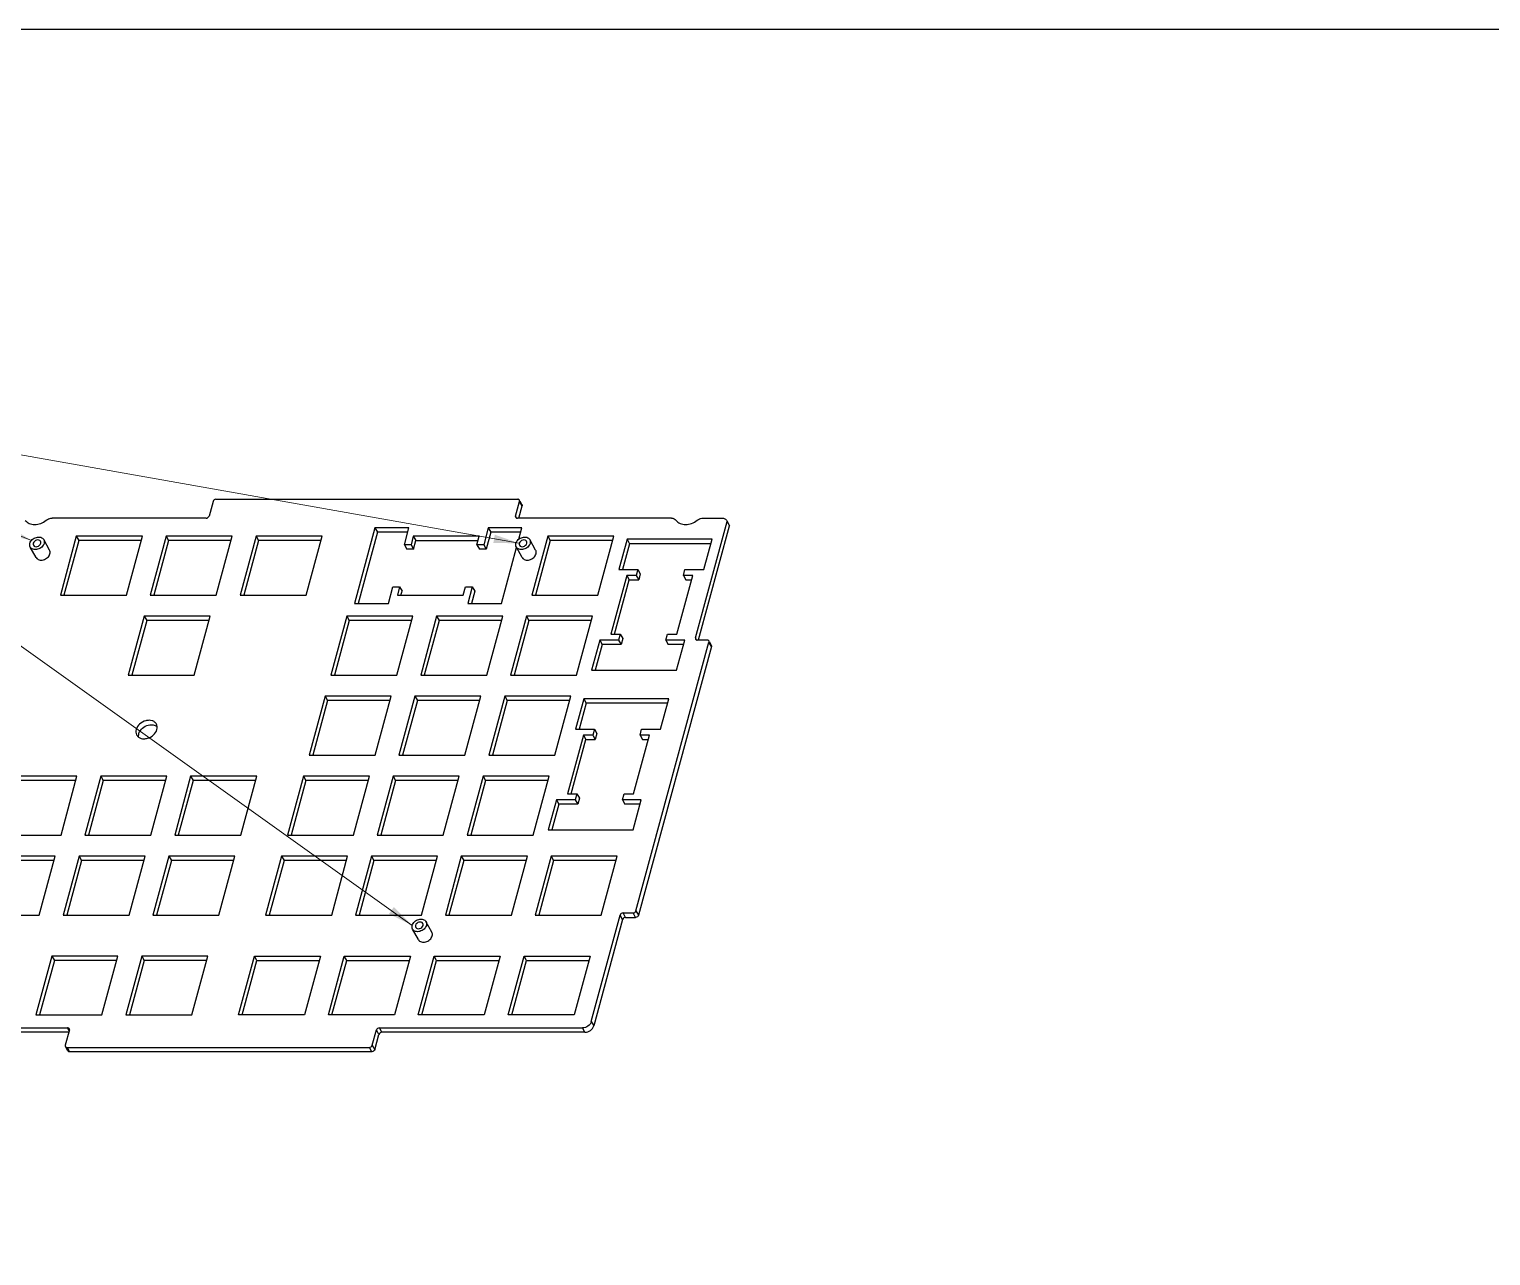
# Model space of a CAD drawing. Header units: millimetres. Extents: x 2158 to 4802, y -120 to 609.
# Drawn here: x 3174.7 to 3460.1, y 369.4 to 609 of the extents above; entities that cross this region are included whole.
import ezdxf

# ---------------------------------------------------------------- set-up
doc = ezdxf.new("R2010")
doc.units = ezdxf.units.MM
doc.header["$LTSCALE"] = 30.734
doc.layers.get('0').update_dxf_attribs({"linetype": 'CONTINUOUS'})
doc.layers.add('dim', color=82, linetype='CONTINUOUS', lineweight=9)
doc.styles.get("Standard").update_dxf_attribs({"font": 'txt', "width": 0.85})
doc.dimstyles.new('YanXiu', dxfattribs={"dimscale": 2.5, "dimtxt": 3, "dimasz": 2, "dimexe": 0.66, "dimexo": 0.66, "dimgap": 0.66, "dimtad": 0, "dimdsep": 46, "dimtxsty": 'STANDARD', "dimcen": 0, "dimclrd": 3, "dimclre": 6, "dimclrt": 3, "dimazin": 2, "dimtm": 1e-09, "dimtfac": 1, "dimtofl": 0, "dimtmove": 0, "dimatfit": 3, "dimfxl": 1, "dimlwd": 5, "dimlwe": 5, "dimarcsym": 0})

msp = doc.modelspace()

# ---------------------------------------------------------------- linework, layer by layer
at = {"linetype": 'Continuous'}
for p, q in [((3210.55917, 516.80882), (3209.77957, 513.9379)), ((3211.13107, 517.21895), (3270.07897, 517.21895)), ((3269.64854, 513.9379), (3270.42813, 516.80882)), ((3270.90727, 515.95084), (3270.42813, 516.80882)), ((3270.88328, 516.19463), (3270.51363, 516.85656)), ((3269.85761, 513.56351), (3269.64854, 513.9379)), ((3270.25198, 513.5377), (3270.90727, 515.95084)), ((3209.20767, 513.52777), (3179.13715, 513.52777)), ((3242.18165, 511.62201), (3238.17229, 496.85728)), ((3248.81329, 511.62201), (3242.18165, 511.62201)), ((3242.18165, 511.62201), (3242.66079, 510.76403)), ((3247.92232, 508.34096), (3248.81329, 511.62201)), ((3264.31324, 511.62201), (3263.42227, 508.34096)), ((3270.89263, 511.62201), (3264.31324, 511.62201)), ((3264.31324, 511.62201), (3264.79238, 510.76403)), ((3300.06822, 513.52777), (3269.9977, 513.52777)), ((3270.29297, 509.4137), (3270.89263, 511.62201)), ((3304.78078, 490.13232), (3310.95874, 512.88306)), ((3305.38423, 489.73212), (3311.43788, 512.02508)), ((3306.24218, 513.52777), (3309.91879, 513.52777)), ((3310.89228, 513.03114), (3310.95874, 512.88306)), ((3310.8943, 513.02873), (3311.43788, 512.02508)), ((3311.43788, 512.02508), (3311.37141, 512.17315)), ((3178.64133, 507.28702), (3177.4914, 509.34617)), ((3183.86538, 509.99379), (3180.74699, 498.51011)), ((3184.34452, 509.13581), (3181.45911, 498.51011)), ((3196.76024, 509.99379), (3183.86538, 509.99379)), ((3183.86538, 509.99379), (3184.34452, 509.13581)), ((3196.52725, 509.13581), (3184.34452, 509.13581)), ((3193.64185, 498.51011), (3196.76024, 509.99379)), ((3201.4116, 509.99379), (3198.2932, 498.51011)), ((3201.89073, 509.13581), (3199.00533, 498.51011)), ((3214.30645, 509.99379), (3201.4116, 509.99379)), ((3201.4116, 509.99379), (3201.89073, 509.13581)), ((3214.07346, 509.13581), (3201.89073, 509.13581)), ((3211.18806, 498.51011), (3214.30645, 509.99379)), ((3218.95781, 509.99379), (3215.83942, 498.51011)), ((3219.43695, 509.13581), (3216.55154, 498.51011)), ((3231.85266, 509.99379), (3218.95781, 509.99379)), ((3218.95781, 509.99379), (3219.43695, 509.13581)), ((3231.61968, 509.13581), (3219.43695, 509.13581)), ((3228.73427, 498.51011), (3231.85266, 509.99379)), ((3242.66079, 510.76403), (3238.88442, 496.85728)), ((3248.58031, 510.76403), (3242.66079, 510.76403)), ((3249.22562, 508.34096), (3247.92232, 508.34096)), ((3247.92232, 508.34096), (3248.40146, 507.48298)), ((3249.67445, 509.99379), (3249.22562, 508.34096)), ((3249.22562, 508.34096), (3249.70476, 507.48298)), ((3262.54167, 509.99379), (3249.67445, 509.99379)), ((3249.67445, 509.99379), (3250.15359, 509.13581)), ((3249.70476, 507.48298), (3250.15359, 509.13581)), ((3250.15359, 509.13581), (3262.30869, 509.13581)), ((3262.09285, 508.34096), (3262.54167, 509.99379)), ((3263.42227, 508.34096), (3262.09285, 508.34096)), ((3262.09285, 508.34096), (3262.57198, 507.48298)), ((3263.42227, 508.34096), (3263.90141, 507.48298)), ((3264.79238, 510.76403), (3263.90141, 507.48298)), ((3270.65965, 510.76403), (3264.79238, 510.76403)), ((3273.56594, 507.28702), (3272.41601, 509.34617)), ((3275.92939, 509.99379), (3272.811, 498.51011)), ((3276.40853, 509.13581), (3273.52312, 498.51011)), ((3288.82425, 509.99379), (3275.92939, 509.99379)), ((3275.92939, 509.99379), (3276.40853, 509.13581)), ((3288.59126, 509.13581), (3276.40853, 509.13581)), ((3285.70585, 498.51011), (3288.82425, 509.99379)), ((3291.44023, 509.40084), (3289.83649, 503.49495)), ((3291.91937, 508.54286), (3290.54861, 503.49495)), ((3308.01933, 509.40084), (3291.44023, 509.40084)), ((3291.44023, 509.40084), (3291.91937, 508.54286)), ((3307.78634, 508.54286), (3291.91937, 508.54286)), ((3306.41558, 503.49495), (3308.01933, 509.40084)), ((3176.02208, 505.8243), (3174.87215, 507.88345)), ((3249.70476, 507.48298), (3248.40146, 507.48298)), ((3263.90141, 507.48298), (3262.57198, 507.48298)), ((3266.88327, 496.85728), (3269.85104, 507.78626)), ((3270.94669, 505.8243), (3269.79676, 507.88345)), ((3289.83649, 503.49495), (3293.52073, 503.49495)), ((3293.52073, 503.49495), (3293.20555, 502.33428)), ((3293.52073, 503.49495), (3293.99987, 502.63697)), ((3293.99987, 502.63697), (3293.68469, 501.4763)), ((3302.41616, 502.33428), (3302.73134, 503.49495)), ((3302.73134, 503.49495), (3306.41558, 503.49495)), ((3244.80393, 496.85728), (3245.6949, 500.13833)), ((3245.6949, 500.13833), (3246.9982, 500.13833)), ((3246.9982, 500.13833), (3246.55606, 498.51011)), ((3246.9982, 500.13833), (3247.47734, 499.28035)), ((3259.42328, 498.51011), (3259.86542, 500.13833)), ((3259.86542, 500.13833), (3261.19485, 500.13833)), ((3261.19485, 500.13833), (3260.30388, 496.85728)), ((3261.19485, 500.13833), (3261.67399, 499.28035)), ((3291.34961, 502.33428), (3288.2379, 490.87521)), ((3288.95002, 490.87521), (3291.82875, 501.4763)), ((3293.20555, 502.33428), (3291.34961, 502.33428)), ((3291.34961, 502.33428), (3291.82875, 501.4763)), ((3291.82875, 501.4763), (3293.68469, 501.4763)), ((3293.20555, 502.33428), (3293.68469, 501.4763)), ((3301.13276, 490.87521), (3304.24447, 502.33428)), ((3304.24447, 502.33428), (3302.41616, 502.33428)), ((3302.41616, 502.33428), (3302.8953, 501.4763)), ((3302.8953, 501.4763), (3304.01148, 501.4763)), ((3180.74699, 498.51011), (3193.64185, 498.51011)), ((3198.2932, 498.51011), (3211.18806, 498.51011)), ((3215.83942, 498.51011), (3228.73427, 498.51011)), ((3238.17229, 496.85728), (3244.80393, 496.85728)), ((3246.55606, 498.51011), (3259.42328, 498.51011)), ((3247.26818, 498.51011), (3247.47734, 499.28035)), ((3260.30388, 496.85728), (3266.88327, 496.85728)), ((3261.67399, 499.28035), (3261.016, 496.85728)), ((3272.811, 498.51011), (3285.70585, 498.51011)), ((3197.13151, 494.36779), (3194.01312, 482.88411)), ((3210.02637, 494.36779), (3197.13151, 494.36779)), ((3197.13151, 494.36779), (3197.61065, 493.50981)), ((3206.90798, 482.88411), (3210.02637, 494.36779)), ((3236.68584, 494.36779), (3233.56744, 482.88411)), ((3249.58069, 494.36779), (3236.68584, 494.36779)), ((3236.68584, 494.36779), (3237.16497, 493.50981)), ((3246.4623, 482.88411), (3249.58069, 494.36779)), ((3254.23205, 494.36779), (3251.11366, 482.88411)), ((3267.1269, 494.36779), (3254.23205, 494.36779)), ((3254.23205, 494.36779), (3254.71119, 493.50981)), ((3264.00851, 482.88411), (3267.1269, 494.36779)), ((3271.77826, 494.36779), (3268.65987, 482.88411)), ((3284.67311, 494.36779), (3271.77826, 494.36779)), ((3271.77826, 494.36779), (3272.2574, 493.50981)), ((3281.55472, 482.88411), (3284.67311, 494.36779)), ((3197.61065, 493.50981), (3194.72524, 482.88411)), ((3209.79338, 493.50981), (3197.61065, 493.50981)), ((3237.16497, 493.50981), (3234.27957, 482.88411)), ((3249.3477, 493.50981), (3237.16497, 493.50981)), ((3254.71119, 493.50981), (3251.82578, 482.88411)), ((3266.89392, 493.50981), (3254.71119, 493.50981)), ((3272.2574, 493.50981), (3269.37199, 482.88411)), ((3284.44013, 493.50981), (3272.2574, 493.50981)), ((3286.0881, 489.69127), (3284.49699, 483.83191)), ((3286.56724, 488.83329), (3285.20911, 483.83191)), ((3289.77234, 489.69127), (3286.0881, 489.69127)), ((3286.0881, 489.69127), (3286.56724, 488.83329)), ((3290.25148, 488.83329), (3286.56724, 488.83329)), ((3288.2379, 490.87521), (3290.09384, 490.87521)), ((3290.09384, 490.87521), (3289.77234, 489.69127)), ((3289.77234, 489.69127), (3290.25148, 488.83329)), ((3290.09384, 490.87521), (3290.57298, 490.01723)), ((3290.57298, 490.01723), (3290.25148, 488.83329)), ((3293.16321, 436.81525), (3307.41871, 489.31206)), ((3307.89785, 488.45408), (3293.64235, 435.95727)), ((3298.98295, 489.69127), (3299.30445, 490.87521)), ((3302.6672, 489.69127), (3298.98295, 489.69127)), ((3298.98295, 489.69127), (3299.46209, 488.83329)), ((3299.30445, 490.87521), (3301.13276, 490.87521)), ((3302.43421, 488.83329), (3299.46209, 488.83329)), ((3301.07609, 483.83191), (3302.6672, 489.69127)), ((3304.98986, 489.75793), (3304.78078, 490.13232)), ((3307.06955, 489.72219), (3305.12994, 489.72219)), ((3307.89785, 488.45408), (3307.41871, 489.31206)), ((3307.5042, 489.3598), (3307.87386, 488.69786)), ((3194.01312, 482.88411), (3206.90798, 482.88411)), ((3233.56744, 482.88411), (3246.4623, 482.88411)), ((3251.11366, 482.88411), (3264.00851, 482.88411)), ((3268.65987, 482.88411), (3281.55472, 482.88411)), ((3284.49699, 483.83191), (3301.07609, 483.83191)), ((3232.4426, 478.74178), (3229.3242, 467.25811)), ((3232.92173, 477.8838), (3230.03633, 467.25811)), ((3245.33745, 478.74178), (3232.4426, 478.74178)), ((3232.4426, 478.74178), (3232.92173, 477.8838)), ((3245.10446, 477.8838), (3232.92173, 477.8838)), ((3242.21906, 467.25811), (3245.33745, 478.74178)), ((3249.98881, 478.74178), (3246.87042, 467.25811)), ((3250.46795, 477.8838), (3247.58254, 467.25811)), ((3262.88366, 478.74178), (3249.98881, 478.74178)), ((3249.98881, 478.74178), (3250.46795, 477.8838)), ((3262.65068, 477.8838), (3250.46795, 477.8838)), ((3259.76527, 467.25811), (3262.88366, 478.74178)), ((3267.53502, 478.74178), (3264.41663, 467.25811)), ((3268.01416, 477.8838), (3265.12875, 467.25811)), ((3280.42987, 478.74178), (3267.53502, 478.74178)), ((3267.53502, 478.74178), (3268.01416, 477.8838)), ((3280.19689, 477.8838), (3268.01416, 477.8838)), ((3277.31148, 467.25811), (3280.42987, 478.74178)), ((3282.97602, 478.23086), (3281.37228, 472.32497)), ((3283.45516, 477.37288), (3282.0844, 472.32497)), ((3299.55512, 478.23086), (3282.97602, 478.23086)), ((3282.97602, 478.23086), (3283.45516, 477.37288)), ((3299.32214, 477.37288), (3283.45516, 477.37288)), ((3297.95138, 472.32497), (3299.55512, 478.23086)), ((3282.88541, 471.1643), (3279.7737, 459.70523)), ((3281.37228, 472.32497), (3285.05652, 472.32497)), ((3284.74134, 471.1643), (3282.88541, 471.1643)), ((3282.88541, 471.1643), (3283.36454, 470.30631)), ((3285.05652, 472.32497), (3284.74134, 471.1643)), ((3284.74134, 471.1643), (3285.22048, 470.30631)), ((3285.05652, 472.32497), (3285.53566, 471.46699)), ((3285.53566, 471.46699), (3285.22048, 470.30631)), ((3292.66855, 459.70523), (3295.78026, 471.1643)), ((3293.95195, 471.1643), (3294.26713, 472.32497)), ((3295.78026, 471.1643), (3293.95195, 471.1643)), ((3293.95195, 471.1643), (3294.43109, 470.30631)), ((3294.26713, 472.32497), (3297.95138, 472.32497)), ((3280.48582, 459.70523), (3283.36454, 470.30631)), ((3283.36454, 470.30631), (3285.22048, 470.30631)), ((3294.43109, 470.30631), (3295.54728, 470.30631)), ((3229.3242, 467.25811), (3242.21906, 467.25811)), ((3246.87042, 467.25811), (3259.76527, 467.25811)), ((3264.41663, 467.25811), (3277.31148, 467.25811)), ((3183.99368, 463.11578), (3171.09882, 463.11578)), ((3180.87528, 451.6321), (3183.99368, 463.11578)), ((3188.64503, 463.11578), (3185.52664, 451.6321)), ((3201.53989, 463.11578), (3188.64503, 463.11578)), ((3188.64503, 463.11578), (3189.12417, 462.2578)), ((3198.4215, 451.6321), (3201.53989, 463.11578)), ((3206.19125, 463.11578), (3203.07285, 451.6321)), ((3219.0861, 463.11578), (3206.19125, 463.11578)), ((3206.19125, 463.11578), (3206.67038, 462.2578)), ((3215.96771, 451.6321), (3219.0861, 463.11578)), ((3228.19936, 463.11578), (3225.08096, 451.6321)), ((3241.09421, 463.11578), (3228.19936, 463.11578)), ((3228.19936, 463.11578), (3228.67849, 462.2578)), ((3237.97582, 451.6321), (3241.09421, 463.11578)), ((3245.74557, 463.11578), (3242.62718, 451.6321)), ((3258.64042, 463.11578), (3245.74557, 463.11578)), ((3245.74557, 463.11578), (3246.22471, 462.2578)), ((3255.52203, 451.6321), (3258.64042, 463.11578)), ((3263.29178, 463.11578), (3260.17339, 451.6321)), ((3276.18663, 463.11578), (3263.29178, 463.11578)), ((3263.29178, 463.11578), (3263.77092, 462.2578)), ((3273.06824, 451.6321), (3276.18663, 463.11578)), ((3183.76069, 462.2578), (3171.57796, 462.2578)), ((3189.12417, 462.2578), (3186.23876, 451.6321)), ((3201.3069, 462.2578), (3189.12417, 462.2578)), ((3206.67038, 462.2578), (3203.78498, 451.6321)), ((3218.85311, 462.2578), (3206.67038, 462.2578)), ((3228.67849, 462.2578), (3225.79309, 451.6321)), ((3240.86123, 462.2578), (3228.67849, 462.2578)), ((3246.22471, 462.2578), (3243.3393, 451.6321)), ((3258.40744, 462.2578), (3246.22471, 462.2578)), ((3263.77092, 462.2578), (3260.88551, 451.6321)), ((3275.95365, 462.2578), (3263.77092, 462.2578)), ((3279.7737, 459.70523), (3281.62963, 459.70523)), ((3281.62963, 459.70523), (3281.30814, 458.52129)), ((3281.62963, 459.70523), (3282.10877, 458.84725)), ((3290.51875, 458.52129), (3290.84024, 459.70523)), ((3290.84024, 459.70523), (3292.66855, 459.70523)), ((3277.62389, 458.52129), (3276.03278, 452.66193)), ((3278.10303, 457.66331), (3276.74491, 452.66193)), ((3281.30814, 458.52129), (3277.62389, 458.52129)), ((3277.62389, 458.52129), (3278.10303, 457.66331)), ((3281.78728, 457.66331), (3278.10303, 457.66331)), ((3281.30814, 458.52129), (3281.78728, 457.66331)), ((3282.10877, 458.84725), (3281.78728, 457.66331)), ((3294.20299, 458.52129), (3290.51875, 458.52129)), ((3290.51875, 458.52129), (3290.99789, 457.66331)), ((3293.97001, 457.66331), (3290.99789, 457.66331)), ((3292.61188, 452.66193), (3294.20299, 458.52129)), ((3167.98043, 451.6321), (3180.87528, 451.6321)), ((3185.52664, 451.6321), (3198.4215, 451.6321)), ((3203.07285, 451.6321), (3215.96771, 451.6321)), ((3225.08096, 451.6321), (3237.97582, 451.6321)), ((3242.62718, 451.6321), (3255.52203, 451.6321)), ((3260.17339, 451.6321), (3273.06824, 451.6321)), ((3276.03278, 452.66193), (3292.61188, 452.66193)), ((3179.75044, 447.48978), (3166.85558, 447.48978)), ((3179.51745, 446.6318), (3167.33472, 446.6318)), ((3176.63204, 436.0061), (3179.75044, 447.48978)), ((3184.40179, 447.48978), (3181.2834, 436.0061)), ((3184.88093, 446.6318), (3181.99552, 436.0061)), ((3197.29665, 447.48978), (3184.40179, 447.48978)), ((3184.40179, 447.48978), (3184.88093, 446.6318)), ((3197.06366, 446.6318), (3184.88093, 446.6318)), ((3194.17826, 436.0061), (3197.29665, 447.48978)), ((3201.94801, 447.48978), (3198.82961, 436.0061)), ((3202.42714, 446.6318), (3199.54174, 436.0061)), ((3214.84286, 447.48978), (3201.94801, 447.48978)), ((3201.94801, 447.48978), (3202.42714, 446.6318)), ((3214.60987, 446.6318), (3202.42714, 446.6318)), ((3211.72447, 436.0061), (3214.84286, 447.48978)), ((3223.95612, 447.48978), (3220.83772, 436.0061)), ((3224.43525, 446.6318), (3221.54985, 436.0061)), ((3236.85097, 447.48978), (3223.95612, 447.48978)), ((3223.95612, 447.48978), (3224.43525, 446.6318)), ((3236.61799, 446.6318), (3224.43525, 446.6318)), ((3233.73258, 436.0061), (3236.85097, 447.48978)), ((3241.50233, 447.48978), (3238.38394, 436.0061)), ((3241.98147, 446.6318), (3239.09606, 436.0061)), ((3254.39718, 447.48978), (3241.50233, 447.48978)), ((3241.50233, 447.48978), (3241.98147, 446.6318)), ((3254.1642, 446.6318), (3241.98147, 446.6318)), ((3251.27879, 436.0061), (3254.39718, 447.48978)), ((3259.04854, 447.48978), (3255.93015, 436.0061)), ((3259.52768, 446.6318), (3256.64227, 436.0061)), ((3271.94339, 447.48978), (3259.04854, 447.48978)), ((3259.04854, 447.48978), (3259.52768, 446.6318)), ((3271.71041, 446.6318), (3259.52768, 446.6318)), ((3268.825, 436.0061), (3271.94339, 447.48978)), ((3276.59475, 447.48978), (3273.47636, 436.0061)), ((3277.07389, 446.6318), (3274.18848, 436.0061)), ((3289.48961, 447.48978), (3276.59475, 447.48978)), ((3276.59475, 447.48978), (3277.07389, 446.6318)), ((3289.25662, 446.6318), (3277.07389, 446.6318)), ((3286.37121, 436.0061), (3289.48961, 447.48978)), ((3293.16321, 436.81525), (3293.64235, 435.95727)), ((3163.73719, 436.0061), (3176.63204, 436.0061)), ((3181.2834, 436.0061), (3194.17826, 436.0061)), ((3198.82961, 436.0061), (3211.72447, 436.0061)), ((3220.83772, 436.0061), (3233.73258, 436.0061)), ((3238.38394, 436.0061), (3251.27879, 436.0061)), ((3253.29971, 432.6553), (3252.14977, 434.71445)), ((3255.93015, 436.0061), (3268.825, 436.0061)), ((3273.47636, 436.0061), (3286.37121, 436.0061)), ((3284.4299, 415.18888), (3290.07979, 435.99498)), ((3290.55893, 435.137), (3284.90904, 414.3309)), ((3290.55893, 435.137), (3290.07979, 435.99498)), ((3290.6517, 436.40512), (3292.59131, 436.40512)), ((3291.13083, 435.54714), (3290.6517, 436.40512)), ((3291.13083, 435.54714), (3293.07045, 435.54714)), ((3293.07045, 435.54714), (3292.59131, 436.40512)), ((3250.68046, 431.19258), (3249.53053, 433.25173)), ((3179.10112, 427.96888), (3175.98273, 416.4852)), ((3179.58026, 427.1109), (3176.69485, 416.4852)), ((3191.99597, 427.96888), (3179.10112, 427.96888)), ((3179.10112, 427.96888), (3179.58026, 427.1109)), ((3191.76299, 427.1109), (3179.58026, 427.1109)), ((3188.87758, 416.4852), (3191.99597, 427.96888)), ((3196.64733, 427.96888), (3193.52894, 416.4852)), ((3197.12647, 427.1109), (3194.24106, 416.4852)), ((3209.54218, 427.96888), (3196.64733, 427.96888)), ((3196.64733, 427.96888), (3197.12647, 427.1109)), ((3209.3092, 427.1109), (3197.12647, 427.1109)), ((3206.42379, 416.4852), (3209.54218, 427.96888)), ((3215.53683, 416.4852), (3218.65522, 427.96888)), ((3216.24895, 416.4852), (3219.13436, 427.1109)), ((3218.65522, 427.96888), (3231.55007, 427.96888)), ((3219.13436, 427.1109), (3218.65522, 427.96888)), ((3219.13436, 427.1109), (3231.31709, 427.1109)), ((3231.55007, 427.96888), (3228.43168, 416.4852)), ((3233.08304, 416.4852), (3236.20143, 427.96888)), ((3233.79516, 416.4852), (3236.68057, 427.1109)), ((3236.20143, 427.96888), (3249.09628, 427.96888)), ((3236.68057, 427.1109), (3236.20143, 427.96888)), ((3236.68057, 427.1109), (3248.8633, 427.1109)), ((3249.09628, 427.96888), (3245.97789, 416.4852)), ((3250.62925, 416.4852), (3253.74764, 427.96888)), ((3251.34137, 416.4852), (3254.22678, 427.1109)), ((3253.74764, 427.96888), (3266.6425, 427.96888)), ((3254.22678, 427.1109), (3253.74764, 427.96888)), ((3254.22678, 427.1109), (3266.40951, 427.1109)), ((3266.6425, 427.96888), (3263.5241, 416.4852)), ((3268.17546, 416.4852), (3271.29385, 427.96888)), ((3268.88758, 416.4852), (3271.77299, 427.1109)), ((3271.29385, 427.96888), (3284.18871, 427.96888)), ((3271.77299, 427.1109), (3271.29385, 427.96888)), ((3271.77299, 427.1109), (3283.95572, 427.1109)), ((3284.18871, 427.96888), (3281.07032, 416.4852)), ((3115.8491, 413.95848), (3182.16964, 413.95848)), ((3175.98273, 416.4852), (3188.87758, 416.4852)), ((3182.4795, 413.40363), (3182.16964, 413.95848)), ((3193.52894, 416.4852), (3206.42379, 416.4852)), ((3228.43168, 416.4852), (3215.53683, 416.4852)), ((3245.97789, 416.4852), (3233.08304, 416.4852)), ((3243.05177, 413.95848), (3282.71419, 413.95848)), ((3243.53091, 413.1005), (3243.05177, 413.95848)), ((3263.5241, 416.4852), (3250.62925, 416.4852)), ((3281.07032, 416.4852), (3268.17546, 416.4852)), ((3283.19333, 413.1005), (3282.71419, 413.95848)), ((3284.4299, 415.18888), (3284.90904, 414.3309)), ((3182.39719, 413.1005), (3116.32824, 413.1005)), ((3182.5188, 413.54835), (3181.70429, 410.54888)), ((3241.66536, 410.54888), (3242.47987, 413.54835)), ((3242.1445, 409.6909), (3242.95901, 412.69037)), ((3242.95901, 412.69037), (3242.47987, 413.54835)), ((3283.19333, 413.1005), (3243.53091, 413.1005)), ((3182.20742, 409.44711), (3181.72828, 410.30509)), ((3182.05345, 410.13875), (3241.09346, 410.13875)), ((3182.05345, 410.13875), (3182.53259, 409.28077)), ((3241.5726, 409.28077), (3182.53259, 409.28077)), ((3241.5726, 409.28077), (3241.09346, 410.13875)), ((3241.66536, 410.54888), (3242.1445, 409.6909))]:
    msp.add_line(p, q, dxfattribs=at)
msp.add_lwpolyline([(2158.44946, 609.0399), (3480.31401, 609.0399), (3480.31401, -120.35237), (2158.44946, -120.35237)], close=True)
for centre, radius, start, end in [((3196.76273, 471.77771), 1.26065, 205.9218019, 209.2406779), ((3197.65735, 470.93594), 1.68085, 164.7603645, 172.9669508), ((3182.24786, 413.6544), 0.28282, 20.4936817, 28.9723777)]:
    msp.add_arc(centre, radius, start, end, dxfattribs=at)
for points, knots in [([(3211.13107, 517.21895), (3211.00511, 517.21895), (3210.75758, 517.13298), (3210.59063, 516.92469), (3210.55917, 516.80882)], [0, 0, 0, 0, 0.3778934714, 0.7380960023, 0.7380960023, 0.7380960023, 0.7380960023]), ([(3270.29443, 517.16394), (3270.24718, 517.19204), (3270.17302, 517.21455), (3270.09859, 517.21895), (3270.07897, 517.21895)], [0, 0, 0, 0, 0.1649295663, 0.2237890263, 0.2237890263, 0.2237890263, 0.2237890263]), ([(3270.42813, 516.80882), (3270.43384, 516.82985), (3270.44901, 516.91092), (3270.43405, 516.99872), (3270.40464, 517.05183)], [0, 0, 0, 0, 0.065368749, 0.2474641841, 0.2474641841, 0.2474641841, 0.2474641841]), ([(3209.20767, 513.52777), (3209.33363, 513.52777), (3209.58116, 513.61374), (3209.74811, 513.82203), (3209.77957, 513.9379)], [0, 0, 0, 0, 0.3778847343, 0.7380970456, 0.7380970456, 0.7380970456, 0.7380970456]), ([(3269.64854, 513.9379), (3269.64283, 513.91687), (3269.62766, 513.83579), (3269.64263, 513.74797), (3269.67204, 513.69486)], [0, 0, 0, 0, 0.0653783673, 0.2475047169, 0.2475047169, 0.2475047169, 0.2475047169]), ([(3270.88378, 516.19385), (3270.91318, 516.14074), (3270.92815, 516.05294), (3270.91298, 515.97187), (3270.90727, 515.95084)], [0, 0, 0, 0, 0.182095435, 0.247464184, 0.247464184, 0.247464184, 0.247464184]), ([(3173.89257, 513.1041), (3174.08428, 512.84253), (3174.66594, 512.41004), (3175.76675, 512.22942), (3176.9426, 512.45806), (3177.66917, 512.8615), (3177.99605, 513.11768)], [0, 0, 0, 0, 0.972904747, 2.059948175, 3.259488946, 4.505410742, 4.505410742, 4.505410742, 4.505410742]), ([(3177.99605, 513.11768), (3178.07813, 513.182), (3178.41737, 513.40656), (3178.83023, 513.52777), (3179.13269, 513.52777)], [0, 0, 0, 0, 0.312837196, 1.220218508, 1.220218508, 1.220218508, 1.220218508]), ([(3269.78235, 513.58272), (3269.82959, 513.55465), (3269.9037, 513.53216), (3269.97809, 513.52777), (3269.9977, 513.52777)], [0, 0, 0, 0, 0.1648406101, 0.2236659994, 0.2236659994, 0.2236659994, 0.2236659994]), ([(3300.06822, 513.52777), (3300.25356, 513.52777), (3300.61184, 513.46487), (3300.9038, 513.23818), (3301.00206, 513.1041)], [0, 0, 0, 0, 0.556041593, 1.05472508, 1.05472508, 1.05472508, 1.05472508]), ([(3301.00206, 513.1041), (3301.19376, 512.84253), (3301.77543, 512.41004), (3302.87624, 512.22942), (3304.05209, 512.45806), (3304.77866, 512.8615), (3305.10554, 513.11768)], [0, 0, 0, 0, 0.972904747, 2.059948175, 3.259488946, 4.505410742, 4.505410742, 4.505410742, 4.505410742]), ([(3305.10554, 513.11768), (3305.18762, 513.182), (3305.52686, 513.40656), (3305.93972, 513.52777), (3306.24218, 513.52777)], [0, 0, 0, 0, 0.312837196, 1.220218508, 1.220218508, 1.220218508, 1.220218508]), ([(3309.91879, 513.52777), (3310.11857, 513.52777), (3310.50577, 513.45663), (3310.80525, 513.18631), (3310.89267, 513.03136)], [0, 0, 0, 0, 0.599335081, 1.133079505, 1.133079505, 1.133079505, 1.133079505]), ([(3174.87265, 507.88263), (3174.81351, 507.98826), (3174.73884, 508.23562), (3174.76639, 508.49037), (3174.80019, 508.61481)], [0, 0, 0, 0, 0.3631835912, 0.7500359691, 0.7500359691, 0.7500359691, 0.7500359691]), ([(3174.80019, 508.61481), (3174.8748, 508.88959), (3175.22969, 509.40767), (3175.9029, 509.77638), (3176.49679, 509.86495), (3176.9131, 509.81189), (3177.26492, 509.64055), (3177.43286, 509.45066), (3177.49091, 509.34699)], [0, 0, 0, 0, 0.854197218, 1.777824058, 2.22404535, 2.638243153, 3.017814056, 3.374253802, 3.374253802, 3.374253802, 3.374253802]), ([(3177.56337, 508.61481), (3177.48875, 508.34003), (3177.13386, 507.82196), (3176.46066, 507.45324), (3175.86676, 507.36467), (3175.45046, 507.41773), (3175.09863, 507.58907), (3174.93069, 507.77896), (3174.87265, 507.88263)], [0, 0, 0, 0, 0.854197218, 1.777824058, 2.22404535, 2.638243153, 3.017814056, 3.374253802, 3.374253802, 3.374253802, 3.374253802]), ([(3175.44493, 508.61481), (3175.43574, 508.58096), (3175.41122, 508.45079), (3175.43581, 508.30974), (3175.48334, 508.22473)], [0, 0, 0, 0, 0.1052228131, 0.3974047851, 0.3974047851, 0.3974047851, 0.3974047851]), ([(3176.88022, 509.00489), (3176.81754, 509.11698), (3176.56187, 509.29624), (3176.09667, 509.26844), (3175.67482, 509.03839), (3175.48475, 508.76147), (3175.44493, 508.61481)], [0, 0, 0, 0, 0.385266757, 0.839725799, 1.332425342, 1.788324888, 1.788324888, 1.788324888, 1.788324888]), ([(3175.48334, 508.22473), (3175.54601, 508.11264), (3175.80169, 507.93338), (3176.26689, 507.96118), (3176.68874, 508.19123), (3176.8788, 508.46816), (3176.91863, 508.61481)], [0, 0, 0, 0, 0.385266757, 0.839725798, 1.332425342, 1.788324888, 1.788324888, 1.788324888, 1.788324888]), ([(3176.91863, 508.61481), (3176.92782, 508.64866), (3176.95234, 508.77883), (3176.92775, 508.91988), (3176.88022, 509.00489)], [0, 0, 0, 0, 0.1052228131, 0.397404785, 0.397404785, 0.397404785, 0.397404785]), ([(3177.49091, 509.34699), (3177.55005, 509.24136), (3177.62471, 508.994), (3177.59716, 508.73925), (3177.56337, 508.61481)], [0, 0, 0, 0, 0.3631835912, 0.750035969, 0.750035969, 0.750035969, 0.750035969]), ([(3269.79726, 507.88263), (3269.73812, 507.98826), (3269.66345, 508.23562), (3269.691, 508.49037), (3269.72479, 508.61481)], [0, 0, 0, 0, 0.3631835913, 0.7500359691, 0.7500359691, 0.7500359691, 0.7500359691]), ([(3269.72479, 508.61481), (3269.79941, 508.88959), (3270.1543, 509.40767), (3270.8275, 509.77638), (3271.4214, 509.86495), (3271.83771, 509.81189), (3272.18953, 509.64055), (3272.35747, 509.45066), (3272.41551, 509.34699)], [0, 0, 0, 0, 0.854197218, 1.777824058, 2.22404535, 2.638243152, 3.017814056, 3.374253802, 3.374253802, 3.374253802, 3.374253802]), ([(3272.48798, 508.61481), (3272.41336, 508.34003), (3272.05847, 507.82196), (3271.38527, 507.45324), (3270.79137, 507.36467), (3270.37506, 507.41773), (3270.02324, 507.58907), (3269.8553, 507.77896), (3269.79726, 507.88263)], [0, 0, 0, 0, 0.854197218, 1.777824058, 2.22404535, 2.638243153, 3.017814056, 3.374253802, 3.374253802, 3.374253802, 3.374253802]), ([(3270.36954, 508.61481), (3270.36035, 508.58097), (3270.33583, 508.45083), (3270.36041, 508.30979), (3270.40792, 508.22479)], [0, 0, 0, 0, 0.1051954144, 0.3973365639, 0.3973365639, 0.3973365639, 0.3973365639]), ([(3271.80485, 509.00483), (3271.74219, 509.11695), (3271.48651, 509.29622), (3271.0213, 509.26844), (3270.59944, 509.03841), (3270.40936, 508.76147), (3270.36954, 508.61481)], [0, 0, 0, 0, 0.385328971, 0.839722726, 1.33246573, 1.788379329, 1.788379329, 1.788379329, 1.788379329]), ([(3270.40792, 508.22479), (3270.47058, 508.11267), (3270.72626, 507.9334), (3271.19147, 507.96118), (3271.61334, 508.19121), (3271.80341, 508.46815), (3271.84323, 508.61481)], [0, 0, 0, 0, 0.385328971, 0.839722726, 1.33246573, 1.788379329, 1.788379329, 1.788379329, 1.788379329]), ([(3271.84323, 508.61481), (3271.85242, 508.64865), (3271.87694, 508.7788), (3271.85237, 508.91983), (3271.80485, 509.00483)], [0, 0, 0, 0, 0.1051954144, 0.3973365638, 0.3973365638, 0.3973365638, 0.3973365638]), ([(3272.41551, 509.34699), (3272.47466, 509.24136), (3272.54932, 508.994), (3272.52177, 508.73925), (3272.48798, 508.61481)], [0, 0, 0, 0, 0.3631835913, 0.750035969, 0.750035969, 0.750035969, 0.750035969]), ([(3176.02256, 505.8235), (3176.0806, 505.71984), (3176.24851, 505.52996), (3176.6003, 505.35861), (3177.01658, 505.30551), (3177.61049, 505.39404), (3178.28374, 505.76276), (3178.63868, 506.28085), (3178.7133, 506.55566)], [0, 0, 0, 0, 0.356398593, 0.735943214, 1.150128266, 1.596329962, 2.520007227, 3.374277304, 3.374277304, 3.374277304, 3.374277304]), ([(3178.7133, 506.55566), (3178.74709, 506.6801), (3178.77465, 506.93484), (3178.69999, 507.18219), (3178.64086, 507.28782)], [0, 0, 0, 0, 0.3868601258, 0.750013168, 0.750013168, 0.750013168, 0.750013168]), ([(3270.94717, 505.8235), (3271.0052, 505.71984), (3271.17312, 505.52996), (3271.52491, 505.35861), (3271.94119, 505.30551), (3272.5351, 505.39404), (3273.20835, 505.76276), (3273.56329, 506.28085), (3273.63791, 506.55566)], [0, 0, 0, 0, 0.356398593, 0.735943214, 1.150128266, 1.596329962, 2.520007227, 3.374277304, 3.374277304, 3.374277304, 3.374277304]), ([(3273.63791, 506.55566), (3273.6717, 506.6801), (3273.69925, 506.93484), (3273.6246, 507.18219), (3273.56546, 507.28782)], [0, 0, 0, 0, 0.3868601258, 0.750013168, 0.750013168, 0.750013168, 0.750013168]), ([(3304.78078, 490.13232), (3304.77507, 490.11129), (3304.75991, 490.03021), (3304.77488, 489.94238), (3304.80429, 489.88928)], [0, 0, 0, 0, 0.0653783672, 0.2475047168, 0.2475047168, 0.2475047168, 0.2475047168]), ([(3304.9146, 489.77714), (3304.96183, 489.74907), (3305.03595, 489.72658), (3305.11033, 489.72219), (3305.12994, 489.72219)], [0, 0, 0, 0, 0.1648406101, 0.2236659993, 0.2236659993, 0.2236659993, 0.2236659993]), ([(3307.2845, 489.66748), (3307.23732, 489.69543), (3307.16336, 489.71782), (3307.08912, 489.72219), (3307.06955, 489.72219)], [0, 0, 0, 0, 0.1645145876, 0.2232146512, 0.2232146512, 0.2232146512, 0.2232146512]), ([(3307.41871, 489.31206), (3307.42442, 489.33309), (3307.43959, 489.41417), (3307.42462, 489.50199), (3307.39521, 489.5551)], [0, 0, 0, 0, 0.0653755013, 0.2474977891, 0.2474977891, 0.2474977891, 0.2474977891]), ([(3307.87435, 488.69711), (3307.90376, 488.64401), (3307.91873, 488.55619), (3307.90356, 488.47511), (3307.89785, 488.45408)], [0, 0, 0, 0, 0.1821222877, 0.247497789, 0.247497789, 0.247497789, 0.247497789]), ([(3199.50289, 473.30958), (3199.41777, 473.46162), (3199.1715, 473.74011), (3198.65554, 473.99141), (3198.045, 474.06929), (3197.17392, 473.93946), (3196.1865, 473.39867), (3195.66592, 472.63879), (3195.55647, 472.23575)], [0, 0, 0, 0, 0.522717936, 1.079383381, 1.68685479, 2.341283944, 3.6960106, 4.948940046, 4.948940046, 4.948940046, 4.948940046]), ([(3195.55647, 472.23575), (3195.51017, 472.06526), (3195.46914, 471.71766), (3195.55629, 471.37604), (3195.62892, 471.22663)], [0, 0, 0, 0, 0.529996042, 1.028380957, 1.028380957, 1.028380957, 1.028380957]), ([(3195.66272, 471.16191), (3195.74784, 471.00988), (3195.99411, 470.73139), (3196.51007, 470.48008), (3197.12061, 470.4022), (3197.99169, 470.53204), (3198.97911, 471.07283), (3199.49969, 471.8327), (3199.60914, 472.23575)], [0, 0, 0, 0, 0.522717936, 1.079383381, 1.68685479, 2.341283944, 3.6960106, 4.948940046, 4.948940046, 4.948940046, 4.948940046]), ([(3196.03561, 471.37777), (3196.05189, 471.43773), (3196.13316, 471.68415), (3196.26301, 471.9135), (3196.38008, 472.07198)], [0, 0, 0, 0, 0.1864145003, 0.7775132266, 0.7775132266, 0.7775132266, 0.7775132266]), ([(3196.38008, 472.07198), (3196.62851, 472.40831), (3197.29577, 472.95537), (3198.13063, 473.18084), (3198.54404, 473.18228)], [0, 0, 0, 0, 1.254396605, 2.494607658, 2.494607658, 2.494607658, 2.494607658]), ([(3198.54404, 473.18228), (3198.6504, 473.18265), (3199.04478, 473.15732), (3199.4383, 473.00771), (3199.66361, 472.82616)], [0, 0, 0, 0, 0.319083819, 1.187135553, 1.187135553, 1.187135553, 1.187135553]), ([(3199.60914, 472.23575), (3199.6587, 472.41827), (3199.69911, 472.79189), (3199.58961, 473.15466), (3199.50289, 473.30958)], [0, 0, 0, 0, 0.567394851, 1.100019313, 1.100019313, 1.100019313, 1.100019313]), ([(3292.59131, 436.40512), (3292.71727, 436.40512), (3292.96479, 436.49108), (3293.13174, 436.69937), (3293.16321, 436.81525)], [0, 0, 0, 0, 0.3778746482, 0.7380959123, 0.7380959123, 0.7380959123, 0.7380959123]), ([(3249.53102, 433.25091), (3249.47188, 433.35655), (3249.39722, 433.6039), (3249.42477, 433.85865), (3249.45856, 433.98309)], [0, 0, 0, 0, 0.3631835913, 0.750035969, 0.750035969, 0.750035969, 0.750035969]), ([(3249.45856, 433.98309), (3249.53318, 434.25787), (3249.88807, 434.77595), (3250.56127, 435.14466), (3251.15517, 435.23324), (3251.57147, 435.18017), (3251.9233, 435.00883), (3252.09123, 434.81894), (3252.14928, 434.71527)], [0, 0, 0, 0, 0.854197218, 1.777824058, 2.22404535, 2.638243153, 3.017814056, 3.374253802, 3.374253802, 3.374253802, 3.374253802]), ([(3252.22174, 433.98309), (3252.14712, 433.70831), (3251.79223, 433.19024), (3251.11903, 432.82152), (3250.52513, 432.73295), (3250.10883, 432.78601), (3249.757, 432.95735), (3249.58907, 433.14724), (3249.53102, 433.25091)], [0, 0, 0, 0, 0.854197218, 1.777824058, 2.22404535, 2.638243153, 3.017814056, 3.374253802, 3.374253802, 3.374253802, 3.374253802]), ([(3250.1033, 433.98309), (3250.09411, 433.94924), (3250.06959, 433.81908), (3250.09418, 433.67802), (3250.14171, 433.59301)], [0, 0, 0, 0, 0.1052228131, 0.397404785, 0.397404785, 0.397404785, 0.397404785]), ([(3251.53862, 434.37311), (3251.47595, 434.48523), (3251.22027, 434.6645), (3250.75506, 434.63673), (3250.3332, 434.40669), (3250.14313, 434.12975), (3250.1033, 433.98309)], [0, 0, 0, 0, 0.385328971, 0.839722726, 1.33246573, 1.788379329, 1.788379329, 1.788379329, 1.788379329]), ([(3250.14171, 433.59301), (3250.20438, 433.48092), (3250.46006, 433.30166), (3250.92526, 433.32946), (3251.34711, 433.55952), (3251.53717, 433.83644), (3251.577, 433.98309)], [0, 0, 0, 0, 0.385266757, 0.839725799, 1.332425342, 1.788324888, 1.788324888, 1.788324888, 1.788324888]), ([(3251.577, 433.98309), (3251.58619, 434.01693), (3251.6107, 434.14708), (3251.58613, 434.28811), (3251.53862, 434.37311)], [0, 0, 0, 0, 0.1051954144, 0.3973365638, 0.3973365638, 0.3973365638, 0.3973365638]), ([(3252.14928, 434.71527), (3252.20842, 434.60964), (3252.28308, 434.36228), (3252.25553, 434.10754), (3252.22174, 433.98309)], [0, 0, 0, 0, 0.3631835913, 0.7500359691, 0.7500359691, 0.7500359691, 0.7500359691]), ([(3290.6517, 436.40512), (3290.52573, 436.40512), (3290.2782, 436.31915), (3290.11126, 436.11086), (3290.07979, 435.99498)], [0, 0, 0, 0, 0.3778847341, 0.7380970455, 0.7380970455, 0.7380970455, 0.7380970455]), ([(3291.13083, 435.54714), (3291.00487, 435.54714), (3290.75734, 435.46117), (3290.5904, 435.25288), (3290.55893, 435.137)], [0, 0, 0, 0, 0.3778847342, 0.7380970455, 0.7380970455, 0.7380970455, 0.7380970455]), ([(3293.64235, 435.95727), (3293.61088, 435.84139), (3293.44393, 435.6331), (3293.1964, 435.54714), (3293.07045, 435.54714)], [0, 0, 0, 0, 0.3602212641, 0.7380959124, 0.7380959124, 0.7380959124, 0.7380959124]), ([(3250.68093, 431.19178), (3250.73897, 431.08812), (3250.90688, 430.89824), (3251.25867, 430.7269), (3251.67495, 430.67379), (3252.26886, 430.76232), (3252.94211, 431.13104), (3253.29705, 431.64913), (3253.37167, 431.92394)], [0, 0, 0, 0, 0.356398593, 0.735943214, 1.150128266, 1.596329962, 2.520007227, 3.374277304, 3.374277304, 3.374277304, 3.374277304]), ([(3253.37167, 431.92394), (3253.40547, 432.04839), (3253.43302, 432.30313), (3253.35836, 432.55047), (3253.29923, 432.6561)], [0, 0, 0, 0, 0.3868601259, 0.750013168, 0.750013168, 0.750013168, 0.750013168]), ([(3182.49529, 413.7914), (3182.46642, 413.84353), (3182.36616, 413.93434), (3182.23655, 413.95848), (3182.16964, 413.95848)], [0, 0, 0, 0, 0.1787847893, 0.3795122061, 0.3795122061, 0.3795122061, 0.3795122061]), ([(3243.05177, 413.95848), (3242.92581, 413.95848), (3242.67828, 413.87252), (3242.51134, 413.66423), (3242.47987, 413.54835)], [0, 0, 0, 0, 0.3778847341, 0.7380970455, 0.7380970455, 0.7380970455, 0.7380970455]), ([(3284.4299, 415.18888), (3284.3355, 414.84127), (3283.83447, 414.21665), (3283.09206, 413.95848), (3282.71419, 413.95848)], [0, 0, 0, 0, 1.080597706, 2.21418798, 2.21418798, 2.21418798, 2.21418798]), ([(3283.19333, 413.1005), (3283.57119, 413.1005), (3284.31361, 413.35866), (3284.81464, 413.98329), (3284.90904, 414.3309)], [0, 0, 0, 0, 1.133590274, 2.21418798, 2.21418798, 2.21418798, 2.21418798]), ([(3243.53091, 413.1005), (3243.40495, 413.1005), (3243.15742, 413.01454), (3242.99047, 412.80625), (3242.95901, 412.69037)], [0, 0, 0, 0, 0.3778847341, 0.7380970456, 0.7380970456, 0.7380970456, 0.7380970456]), ([(3181.70429, 410.54888), (3181.69858, 410.52785), (3181.68342, 410.44678), (3181.69838, 410.35898), (3181.72778, 410.30587)], [0, 0, 0, 0, 0.065368749, 0.2474641841, 0.2474641841, 0.2474641841, 0.2474641841]), ([(3181.72778, 410.30587), (3181.75665, 410.25373), (3181.85691, 410.1629), (3181.98654, 410.13875), (3182.05345, 410.13875)], [0, 0, 0, 0, 0.1788059735, 0.3795522467, 0.3795522467, 0.3795522467, 0.3795522467]), ([(3182.53259, 409.28077), (3182.46567, 409.28077), (3182.33605, 409.30492), (3182.23579, 409.39575), (3182.20692, 409.44789)], [0, 0, 0, 0, 0.2007462732, 0.3795522467, 0.3795522467, 0.3795522467, 0.3795522467]), ([(3241.09346, 410.13875), (3241.21943, 410.13875), (3241.46696, 410.22472), (3241.6339, 410.43301), (3241.66536, 410.54888)], [0, 0, 0, 0, 0.3778934714, 0.7380960023, 0.7380960023, 0.7380960023, 0.7380960023]), ([(3242.1445, 409.6909), (3242.11304, 409.57503), (3241.94609, 409.36674), (3241.69856, 409.28077), (3241.5726, 409.28077)], [0, 0, 0, 0, 0.3602025309, 0.7380960023, 0.7380960023, 0.7380960023, 0.7380960023])]:
    msp.add_open_spline(points, degree=3, knots=knots, dxfattribs=at)
for points in [[(3270.40464, 517.05183), (3270.37926, 517.09767), (3270.33947, 517.13715), (3270.29443, 517.16394)], [(3269.67204, 513.69486), (3269.69745, 513.64899), (3269.73728, 513.6095), (3269.78235, 513.58272)], [(3304.80429, 489.88928), (3304.82969, 489.84341), (3304.86952, 489.80392), (3304.9146, 489.77714)], [(3307.39521, 489.5551), (3307.36973, 489.6011), (3307.32974, 489.64067), (3307.2845, 489.66748)], [(3195.98494, 470.80578), (3195.97353, 470.91719), (3195.97555, 471.03058), (3195.98915, 471.14175)], [(3182.5188, 413.54835), (3182.53672, 413.61435), (3182.53672, 413.68936), (3182.51279, 413.75342)]]:
    msp.add_open_spline(points, degree=3, dxfattribs=at)

# ---------------------------------------------------------------- leaders
at = {"layer": 'dim'}
for points in [[(3270.36954, 508.61481), (3103.29536, 538.29403)], [(3249.45856, 433.98309), (3103.29536, 538.29403)], [(3175.10607, 509.17714), (3103.29536, 538.29403)]]:
    msp.add_leader(points, dimstyle='YanXiu', override={"dimtxt": 2.5, "dimexe": 0.49975, "dimexo": 0.49975, "dimgap": 0.49975, "dimtad": 0}, dxfattribs=at)

doc.saveas('drawing.dxf')
